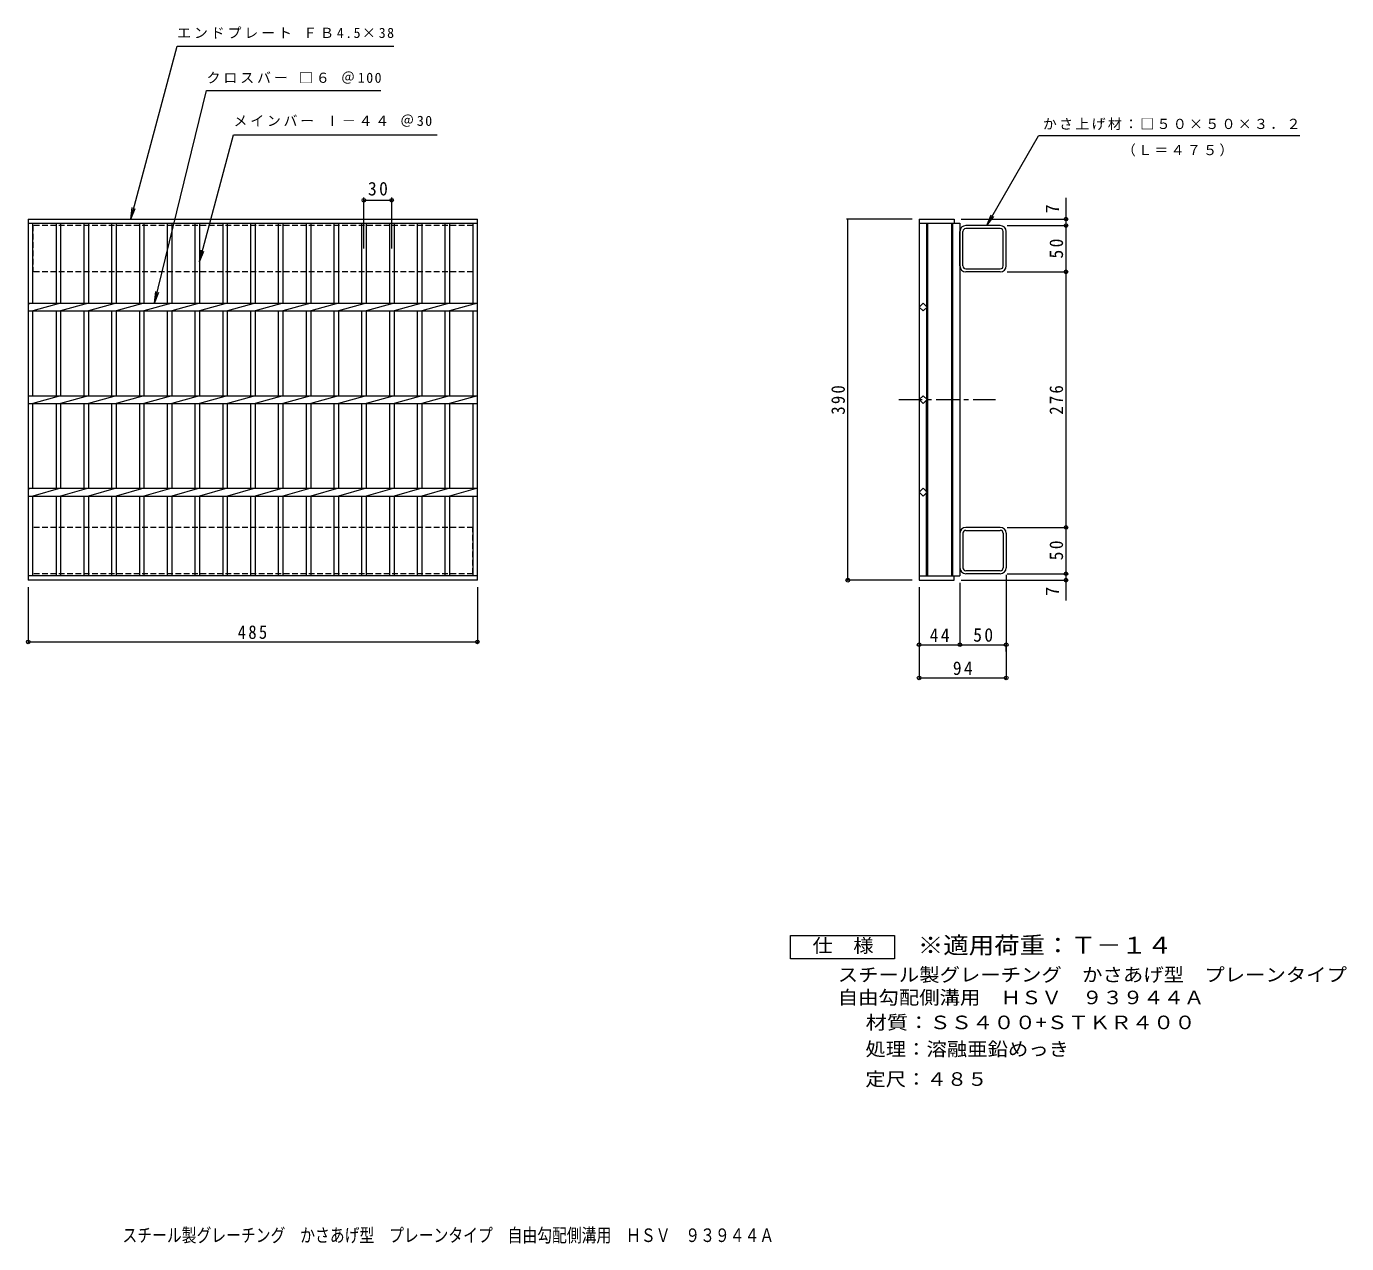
# Model space of a CAD drawing. Units: millimetres, scale not verified. Extents: x -583 to 843, y -686 to 628.
import ezdxf
from ezdxf.enums import TextEntityAlignment as Align

# ---------------------------------------------------------------- set-up
doc = ezdxf.new("R2010")
doc.units = ezdxf.units.MM
doc.header["$LTSCALE"] = 5
doc.header["$PDMODE"] = 32
doc.header["$PDSIZE"] = 4
doc.linetypes.add('CHAIN1', pattern=[8, 5, -1, 1, -1])
doc.linetypes.add('DASHED1', pattern=[1.8, 1.2, -0.6])
for name, color, linetype, lineweight in [('A-1_ピット', 2, 'Continuous', 9), ('A-2_蓋', 3, 'Continuous', 9), ('A-4_寸法', 7, 'Continuous', 9), ('F-4_F-4ﾚｲﾔ', 2, 'Continuous', 9)]:
    doc.layers.add(name, color=color, linetype=linetype, lineweight=lineweight)
doc.layers.add('F-5_F-5ﾚｲﾔ', color=3, linetype='Continuous')
doc.styles.add('ＭＳ ゴシック', font='')
doc.styles.get('ＭＳ ゴシック').set_extended_font_data('MS Gothic')

msp = doc.modelspace()

# ---------------------------------------------------------------- linework, layer by layer
at = {"layer": 'A-1_ピット', "linetype": 'DASHED1'}
for p, q in [((-101.061, 413.363), (-101.061, 363.363)), ((-101.061, 363.363), (-576.061, 363.363)), ((-101.061, 87.363), (-576.061, 87.363)), ((-101.061, 37.363), (-101.061, 87.363))]:
    msp.add_line(p, q, dxfattribs=at)
at = {"layer": 'A-1_ピット'}
for p, q in [((425.081, 369.763), (425.081, 406.963)), ((428.281, 369.763), (428.281, 406.963)), ((468.681, 413.363), (431.481, 413.363)), ((468.681, 410.163), (431.481, 410.163)), ((471.881, 369.763), (471.881, 406.963)), ((475.081, 369.763), (475.081, 406.963)), ((431.481, 366.563), (468.681, 366.563)), ((468.681, 363.363), (431.481, 363.363)), ((468.681, 87.363), (431.481, 87.363)), ((425.081, 80.963), (425.081, 43.763)), ((428.281, 80.963), (428.281, 43.763)), ((431.481, 84.163), (468.681, 84.163)), ((471.881, 80.963), (471.881, 43.763)), ((475.081, 80.963), (475.081, 43.763)), ((468.681, 40.563), (431.481, 40.563)), ((468.681, 37.363), (431.481, 37.363))]:
    msp.add_line(p, q, dxfattribs=at)
at = {"layer": 'A-1_ピット', "linetype": 'DASHED1'}
for points in [[(-101.061, 413.363), (-576.061, 413.363), (-576.061, 363.363)], [(-101.061, 37.363), (-576.061, 37.363), (-576.061, 87.363)]]:
    msp.add_lwpolyline(points, dxfattribs=at)
at = {"layer": 'A-1_ピット'}
for centre, radius, start, end in [((431.481, 406.963), 6.4, 90, 180), ((431.481, 406.963), 3.2, 90, 180), ((468.681, 406.963), 6.4, 0, 90), ((468.681, 406.963), 3.2, 0, 90), ((431.481, 369.763), 6.4, 180, 270), ((431.481, 369.763), 3.2, 180, 270), ((468.681, 369.763), 6.4, 270, 0), ((468.681, 369.763), 3.2, 270, 0), ((431.481, 80.963), 6.4, 90, 180), ((468.681, 80.963), 6.4, 0, 90), ((431.481, 80.963), 3.2, 90, 180), ((468.681, 80.963), 3.2, 0, 90), ((431.481, 43.763), 6.4, 180, 270), ((431.481, 43.763), 3.2, 180, 270), ((468.681, 43.763), 3.2, 270, 0), ((468.681, 43.763), 6.4, 270, 0)]:
    msp.add_arc(centre, radius, start, end, dxfattribs=at)
at = {"layer": 'A-2_蓋'}
for p, q in [((-581.062, 420.363), (-96.062, 420.363)), ((-581.062, 420.363), (-581.062, 30.363)), ((-581.062, 415.863), (-96.062, 415.863)), ((-576.061, 329.602), (-576.061, 415.863)), ((-551.061, 415.863), (-551.061, 329.602)), ((-546.062, 415.863), (-546.062, 329.602)), ((-521.061, 415.863), (-521.061, 329.602)), ((-516.062, 415.863), (-516.062, 329.602)), ((-491.061, 415.863), (-491.061, 329.602)), ((-486.062, 415.863), (-486.062, 329.602)), ((-461.061, 415.863), (-461.061, 329.602)), ((-456.062, 415.863), (-456.062, 329.602)), ((-431.061, 415.863), (-431.061, 329.602)), ((-426.062, 415.863), (-426.062, 329.602)), ((-401.061, 415.863), (-401.061, 329.602)), ((-396.062, 415.863), (-396.062, 329.602)), ((-371.061, 415.863), (-371.061, 329.602)), ((-366.062, 415.863), (-366.062, 329.602)), ((-341.061, 415.863), (-341.061, 329.602)), ((-336.062, 415.863), (-336.062, 329.602)), ((-311.061, 415.863), (-311.061, 329.602)), ((-306.062, 415.863), (-306.062, 329.602)), ((-281.061, 415.863), (-281.061, 329.602)), ((-276.062, 415.863), (-276.062, 329.602)), ((-251.061, 415.863), (-251.061, 329.602)), ((-246.062, 415.863), (-246.062, 329.602)), ((-221.061, 415.863), (-221.061, 329.602)), ((-216.062, 415.863), (-216.062, 329.602)), ((-191.061, 415.863), (-191.061, 329.602)), ((-186.062, 415.863), (-186.062, 329.602)), ((-161.061, 415.863), (-161.061, 329.602)), ((-156.062, 415.863), (-156.062, 329.602)), ((-131.061, 415.863), (-131.061, 329.602)), ((-126.061, 415.863), (-126.061, 329.602)), ((-101.061, 415.863), (-101.061, 329.602)), ((-96.062, 30.363), (-96.062, 420.363)), ((381.081, 420.363), (419.081, 420.363)), ((381.081, 420.363), (381.081, 30.363)), ((381.081, 415.863), (425.081, 415.863)), ((389.081, 415.863), (389.081, 325.848)), ((390.081, 415.863), (390.081, 34.863)), ((416.081, 415.863), (416.081, 34.863)), ((417.081, 415.863), (417.081, 34.863)), ((419.081, 420.363), (419.081, 415.863)), ((425.081, 415.863), (425.081, 34.863)), ((-576.061, 329.602), (-581.062, 328.603)), ((-581.062, 329.602), (-96.062, 329.602)), ((-546.062, 329.602), (-576.061, 321.123)), ((-516.062, 329.602), (-546.062, 321.123)), ((-486.062, 329.602), (-516.061, 321.123)), ((-456.062, 329.602), (-486.061, 321.123)), ((-426.062, 329.602), (-456.062, 321.123)), ((-396.062, 329.602), (-426.061, 321.123)), ((-366.062, 329.602), (-396.061, 321.123)), ((-336.062, 329.602), (-366.061, 321.123)), ((-306.062, 329.602), (-336.061, 321.123)), ((-276.062, 329.602), (-306.061, 321.123)), ((-246.062, 329.602), (-276.061, 321.123)), ((-216.062, 329.602), (-246.061, 321.123)), ((-186.062, 329.602), (-216.061, 321.123)), ((-156.062, 329.602), (-186.061, 321.123)), ((-126.061, 329.602), (-156.062, 321.123)), ((-96.061, 329.602), (-126.061, 321.123)), ((-581.062, 321.123), (-96.062, 321.123)), ((-576.061, 229.602), (-576.061, 321.123)), ((-551.061, 321.123), (-551.061, 229.602)), ((-546.062, 321.123), (-546.062, 229.602)), ((-521.061, 321.123), (-521.061, 229.602)), ((-516.062, 321.123), (-516.062, 229.602)), ((-491.061, 321.123), (-491.061, 229.602)), ((-486.062, 321.123), (-486.062, 229.602)), ((-461.061, 321.123), (-461.061, 229.602)), ((-456.062, 321.123), (-456.062, 229.602)), ((-431.061, 321.123), (-431.061, 229.602)), ((-426.062, 321.123), (-426.062, 229.602)), ((-401.061, 321.123), (-401.061, 229.602)), ((-396.062, 321.123), (-396.062, 229.602)), ((-371.061, 321.123), (-371.061, 229.602)), ((-366.062, 321.123), (-366.062, 229.602)), ((-341.061, 321.123), (-341.061, 229.602)), ((-336.062, 321.123), (-336.062, 229.602)), ((-311.061, 321.123), (-311.061, 229.602)), ((-306.062, 321.123), (-306.062, 229.602)), ((-281.061, 321.123), (-281.061, 229.602)), ((-276.062, 321.123), (-276.062, 229.602)), ((-251.061, 321.123), (-251.061, 229.602)), ((-246.062, 321.123), (-246.062, 229.602)), ((-221.061, 321.123), (-221.061, 229.602)), ((-216.062, 321.123), (-216.062, 229.602)), ((-191.061, 321.123), (-191.061, 229.602)), ((-186.062, 321.123), (-186.062, 229.602)), ((-161.061, 321.123), (-161.061, 229.602)), ((-156.062, 321.123), (-156.062, 229.602)), ((-131.061, 321.123), (-131.061, 229.602)), ((-126.061, 321.123), (-126.061, 229.602)), ((-101.061, 321.123), (-101.061, 229.602)), ((389.081, 324.878), (389.081, 225.848)), ((-576.061, 229.602), (-581.062, 228.602)), ((-581.062, 229.602), (-96.062, 229.602)), ((-546.062, 229.602), (-576.061, 221.123)), ((-516.062, 229.602), (-546.062, 221.123)), ((-486.062, 229.602), (-516.061, 221.123)), ((-456.062, 229.602), (-486.061, 221.123)), ((-426.062, 229.602), (-456.062, 221.123)), ((-396.062, 229.602), (-426.061, 221.123)), ((-366.062, 229.602), (-396.061, 221.123)), ((-336.062, 229.602), (-366.061, 221.123)), ((-306.062, 229.602), (-336.061, 221.123)), ((-276.062, 229.602), (-306.061, 221.123)), ((-246.062, 229.602), (-276.061, 221.123)), ((-216.062, 229.602), (-246.061, 221.123)), ((-186.062, 229.602), (-216.061, 221.123)), ((-156.062, 229.602), (-186.061, 221.123)), ((-126.061, 229.602), (-156.062, 221.123)), ((-96.061, 229.602), (-126.061, 221.123)), ((-581.062, 221.123), (-96.062, 221.123)), ((-576.061, 129.604), (-576.061, 221.123)), ((-551.061, 221.123), (-551.061, 129.604)), ((-546.062, 221.123), (-546.062, 129.604)), ((-521.061, 221.123), (-521.061, 129.604)), ((-516.062, 221.123), (-516.062, 129.604)), ((-491.061, 221.123), (-491.061, 129.604)), ((-486.062, 221.123), (-486.062, 129.604)), ((-461.061, 221.123), (-461.061, 129.604)), ((-456.062, 221.123), (-456.062, 129.604)), ((-431.061, 221.123), (-431.061, 129.604)), ((-426.062, 221.123), (-426.062, 129.604)), ((-401.061, 221.123), (-401.061, 129.604)), ((-396.062, 221.123), (-396.062, 129.604)), ((-371.061, 221.123), (-371.061, 129.604)), ((-366.062, 221.123), (-366.062, 129.604)), ((-341.061, 221.123), (-341.061, 129.604)), ((-336.062, 221.123), (-336.062, 129.604)), ((-311.061, 221.123), (-311.061, 129.604)), ((-306.062, 221.123), (-306.062, 129.604)), ((-281.061, 221.123), (-281.061, 129.604)), ((-276.062, 221.123), (-276.062, 129.604)), ((-251.061, 221.123), (-251.061, 129.604)), ((-246.062, 221.123), (-246.062, 129.604)), ((-221.061, 221.123), (-221.061, 129.604)), ((-216.062, 221.123), (-216.062, 129.604)), ((-191.061, 221.123), (-191.061, 129.604)), ((-186.062, 221.123), (-186.062, 129.604)), ((-161.061, 221.123), (-161.061, 129.604)), ((-156.062, 221.123), (-156.062, 129.604)), ((-131.061, 221.123), (-131.061, 129.604)), ((-126.061, 221.123), (-126.061, 129.604)), ((-101.061, 221.123), (-101.061, 129.604)), ((389.081, 125.849), (389.081, 224.878)), ((-576.061, 129.604), (-581.062, 128.603)), ((-581.062, 129.604), (-96.062, 129.604)), ((-546.062, 129.604), (-576.061, 121.123)), ((-516.062, 129.604), (-546.062, 121.123)), ((-486.062, 129.604), (-516.061, 121.123)), ((-456.062, 129.604), (-486.061, 121.123)), ((-426.062, 129.604), (-456.062, 121.123)), ((-396.062, 129.604), (-426.061, 121.123)), ((-366.062, 129.604), (-396.061, 121.123)), ((-336.062, 129.604), (-366.061, 121.123)), ((-306.062, 129.604), (-336.061, 121.123)), ((-276.062, 129.604), (-306.061, 121.123)), ((-246.062, 129.604), (-276.061, 121.123)), ((-216.062, 129.604), (-246.061, 121.123)), ((-186.062, 129.604), (-216.061, 121.123)), ((-156.062, 129.604), (-186.061, 121.123)), ((-126.061, 129.604), (-156.062, 121.123)), ((-96.061, 129.604), (-126.061, 121.123)), ((-581.062, 121.123), (-96.062, 121.123)), ((-576.061, 34.863), (-576.061, 121.123)), ((-551.061, 121.123), (-551.061, 34.863)), ((-546.062, 121.123), (-546.062, 34.863)), ((-521.061, 121.123), (-521.061, 34.863)), ((-516.062, 121.123), (-516.062, 34.863)), ((-491.061, 121.123), (-491.061, 34.863)), ((-486.062, 121.123), (-486.062, 34.863)), ((-461.061, 121.123), (-461.061, 34.863)), ((-456.062, 121.123), (-456.062, 34.863)), ((-431.061, 121.123), (-431.061, 34.863)), ((-426.062, 121.123), (-426.062, 34.863)), ((-401.061, 121.123), (-401.061, 34.863)), ((-396.062, 121.123), (-396.062, 34.863)), ((-371.061, 121.123), (-371.061, 34.863)), ((-366.062, 121.123), (-366.062, 34.863)), ((-341.061, 121.123), (-341.061, 34.863)), ((-336.062, 121.123), (-336.062, 34.863)), ((-311.061, 121.123), (-311.061, 34.863)), ((-306.062, 121.123), (-306.062, 34.863)), ((-281.061, 121.123), (-281.061, 34.863)), ((-276.062, 121.123), (-276.062, 34.863)), ((-251.061, 121.123), (-251.061, 34.863)), ((-246.062, 121.123), (-246.062, 34.863)), ((-221.061, 121.123), (-221.061, 34.863)), ((-216.062, 121.123), (-216.062, 34.863)), ((-191.061, 121.123), (-191.061, 34.863)), ((-186.062, 121.123), (-186.062, 34.863)), ((-161.061, 121.123), (-161.061, 34.863)), ((-156.062, 121.123), (-156.062, 34.863)), ((-131.061, 121.123), (-131.061, 34.863)), ((-126.061, 121.123), (-126.061, 34.863)), ((-101.061, 121.123), (-101.061, 34.863)), ((389.081, 34.863), (389.081, 124.878)), ((-96.062, 34.863), (-581.062, 34.863)), ((-96.062, 30.363), (-581.062, 30.363)), ((381.081, 34.863), (425.081, 34.863)), ((381.081, 30.363), (419.081, 30.363)), ((419.081, 30.363), (419.081, 34.863))]:
    msp.add_line(p, q, dxfattribs=at)
at = {"layer": 'A-2_蓋', "linetype": 'CHAIN1'}
msp.add_line((359.299, 225.363), (463.602, 225.363), dxfattribs=at)
at = {"layer": 'A-2_蓋'}
for points in [[(389.566, 325.363), (385.324, 321.121), (381.081, 325.363), (385.324, 329.606)], [(389.566, 225.363), (385.324, 221.121), (381.081, 225.363), (385.324, 229.606)], [(389.566, 125.363), (385.324, 129.606), (381.081, 125.363), (385.324, 121.121)]]:
    msp.add_lwpolyline(points, close=True, dxfattribs=at)
at = {"layer": 'A-4_寸法'}
for p, q in [((-444.64, 329.602), (-388.455, 559.285)), ((-388.455, 559.285), (-200.223, 559.285)), ((454.041, 413.363), (510.044, 510.363)), ((792.159, 510.363), (510.044, 510.363)), ((-218.562, 388.708), (-218.562, 443.632)), ((-188.561, 388.708), (-188.561, 443.632)), ((539.69, 363.363), (539.69, 443.206)), ((-470.357, 420.363), (-468.725, 432.756)), ((-470.357, 420.363), (-465.573, 431.912)), ((-218.562, 440.632), (-188.561, 440.632)), ((373.581, 420.363), (302.554, 420.363)), ((304.054, 30.363), (304.054, 420.363)), ((426.581, 420.363), (541.19, 420.363)), ((454.041, 413.363), (458.825, 424.912)), ((454.041, 413.363), (461.651, 423.28)), ((476.181, 413.363), (541.19, 413.363)), ((-396.062, 374.255), (-394.43, 386.648)), ((-396.062, 374.255), (-391.278, 385.804)), ((476.181, 363.363), (541.19, 363.363)), ((539.69, 87.363), (539.69, 363.363)), ((-444.64, 329.602), (-443.28, 342.028)), ((-444.64, 329.602), (-440.11, 341.253)), ((476.181, 87.363), (541.19, 87.363)), ((539.69, 37.363), (539.69, 87.363)), ((373.581, 30.363), (302.554, 30.363)), ((426.581, 30.363), (541.19, 30.363)), ((475.081, 36.263), (475.081, -76.761)), ((476.181, 37.363), (541.19, 37.363)), ((539.69, 8.349), (539.69, 37.363)), ((-581.062, 22.863), (-581.062, -37.782)), ((-96.062, 22.863), (-96.062, -37.782)), ((381.081, 22.863), (381.081, -76.761)), ((425.081, 27.363), (425.081, -40.824)), ((-581.062, -36.282), (-96.062, -36.282)), ((381.081, -39.324), (425.081, -39.324)), ((425.081, -39.324), (475.081, -39.324)), ((475.081, -46.824), (475.081, -40.824)), ((381.081, -75.261), (475.081, -75.261))]:
    msp.add_line(p, q, dxfattribs=at)
for points in [[(-470.357, 420.363), (-420.271, 607.285), (-186.12, 607.285)], [(-396.062, 374.255), (-359.345, 511.285), (-139.279, 511.285)]]:
    msp.add_lwpolyline(points, dxfattribs=at)
for p in [(-218.562, 440.632), (-188.561, 440.632), (539.69, 420.363), (539.69, 413.363), (539.69, 363.363), (539.69, 87.363), (304.054, 30.363), (539.69, 37.363), (539.69, 30.363), (-581.062, -36.282), (-96.062, -36.282), (381.081, -39.324), (425.081, -39.324), (475.081, -39.324), (381.081, -75.261), (475.081, -75.261)]:
    msp.add_point(p, dxfattribs=at)
at = {"layer": 'F-4_F-4ﾚｲﾔ'}
msp.add_lwpolyline([(242.132, -378.588), (242.132, -353.588), (354.632, -353.588), (354.632, -378.588)], close=True, dxfattribs=at)

# ---------------------------------------------------------------- texts
at = {"layer": 'A-4_寸法', "color": 2, "style": 'ＭＳ ゴシック'}
for p in [(536.69, 426.38), (536.69, 13.299)]:
    msp.add_text('7', height=14.66, rotation=90, dxfattribs=at).set_placement(p, align=Align.BOTTOM_LEFT)
at = {"layer": 'A-4_寸法', "char_height": 11, "attachment_point": 7, "style": 'ＭＳ ゴシック'}
for s, insert in [('\\T1.21;エンドプレート\\~ＦＢ4.5×38', (-420.271, 615.341)), ('\\T1.21;クロスバー\\~□６\\~＠100', (-388.455, 566.472)), ('\\T1.2;メインバー\\~Ⅰ－４４\\~＠30', (-359.345, 519.968)), ('\\T1.17;かさ上げ材：□５０×５０×３．２', (514.659, 516.437)), ('\\T1.17;（Ｌ＝４７５）', (600.059, 487.97))]:
    msp.add_mtext(s, dxfattribs=dict(at, insert=insert))
at = {"layer": 'A-4_寸法', "color": 2, "char_height": 14.66, "attachment_point": 7, "style": 'ＭＳ ゴシック'}
for s, insert in [('\\T1.27;\\W0.95;30', (-214.187, 445.632)), ('\\T1.27;\\W0.9;485', (-354.812, -33.282)), ('\\T1.27;\\W0.95;44', (392.456, -36.324)), ('\\T1.27;\\W0.95;50', (439.456, -36.324)), ('\\T1.27;\\W0.95;94', (417.456, -72.261))]:
    msp.add_mtext(s, dxfattribs=dict(at, insert=insert))
at = {"layer": 'A-4_寸法', "color": 2, "char_height": 14.66, "attachment_point": 7, "rotation": 90, "style": 'ＭＳ ゴシック'}
for s, insert in [('\\T1.27;\\W0.95;50', (536.69, 377.738)), ('\\T1.27;\\W0.9;390', (301.054, 209.113)), ('\\T1.27;\\W0.9;276', (536.69, 209.113)), ('\\T1.27;\\W0.95;50', (536.69, 51.738))]:
    msp.add_mtext(s, dxfattribs=dict(at, insert=insert))
at = {"layer": 'F-4_F-4ﾚｲﾔ', "style": 'ＭＳ ゴシック'}
for s, width, p in [('仕\u3000様', 1.1, (265.882, -376.089)), ('スチール製グレーチング\u3000かさあげ型\u3000プレーンタイプ', 1.1, (293.177, -407.549)), ('自由勾配側溝用\u3000ＨＳＶ\u3000９３９４４Ａ', 1.1, (293.177, -432.089)), ('材質：ＳＳ４００+ＳＴＫＲ４００', 1.15, (323.225, -459.038)), ('処理：溶融亜鉛めっき', 1.1, (323.033, -487.807)), ('定尺：４８５', 1.1, (323.033, -520.218)), ('スチール製グレーチング\u3000かさあげ型\u3000プレーンタイプ\u3000自由勾配側溝用\u3000ＨＳＶ\u3000９３９４４Ａ', 0.8, (-479.311, -688.909))]:
    msp.add_text(s, height=14.66, dxfattribs=dict(at, width=width)).set_placement(p, align=Align.BOTTOM_LEFT)
at = {"layer": 'F-5_F-5ﾚｲﾔ', "style": 'ＭＳ ゴシック', "width": 1.1}
msp.add_text('※適用荷重：Ｔ－１４', height=18.33, dxfattribs=at).set_placement((379.632, -378.588), align=Align.BOTTOM_LEFT)

doc.saveas('drawing.dxf')
